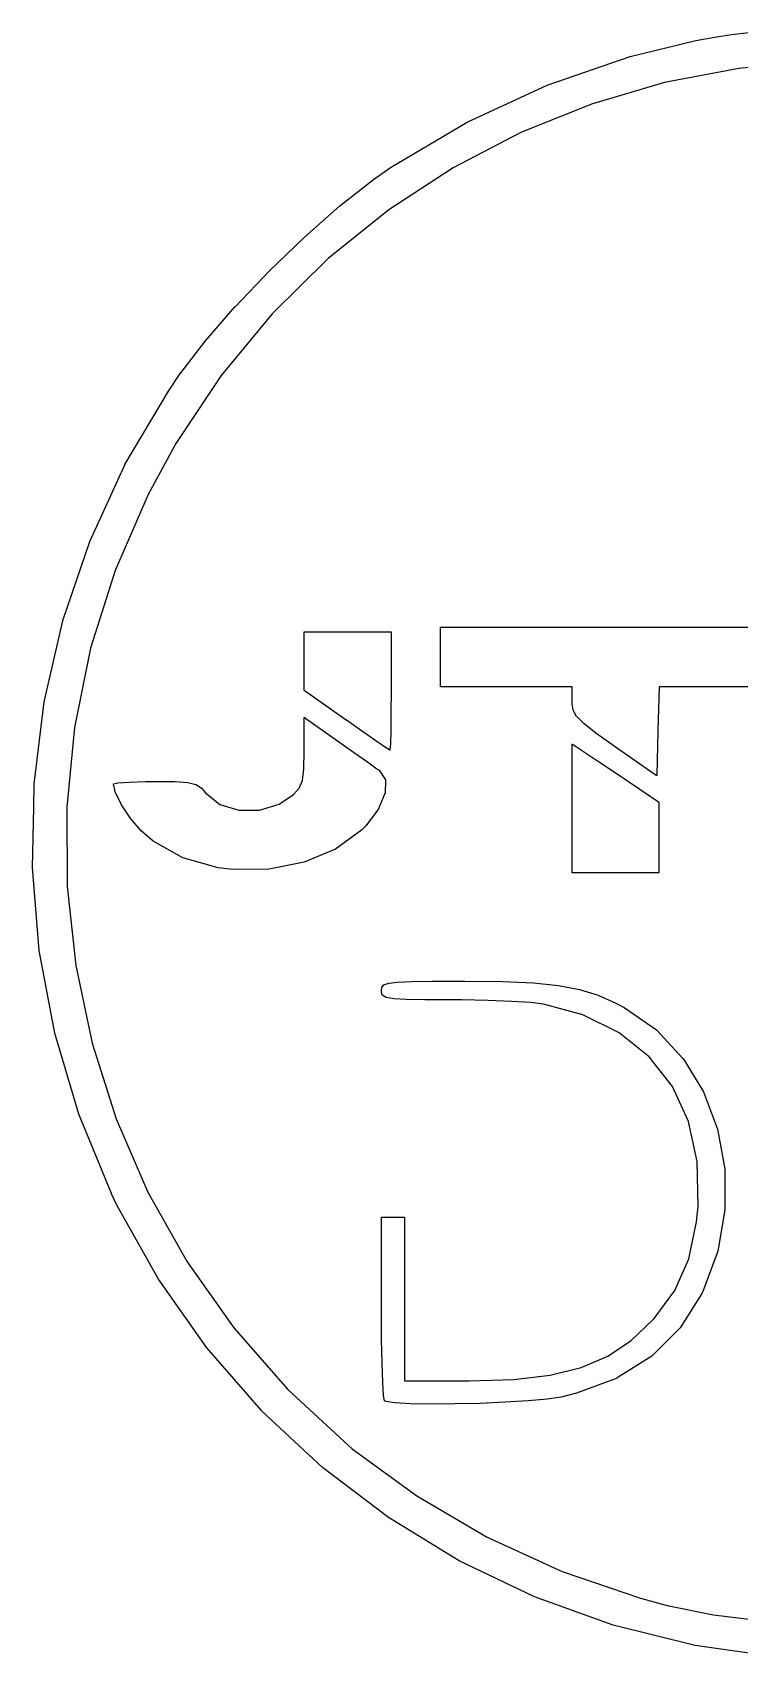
# Model space of a CAD drawing. Extents: x 311 to 341.5, y -53.4 to -23.
# Drawn here: x 311 to 324.18, y -53.33 to -23.03 of the extents above; entities that cross this region are included whole.
import ezdxf

# ---------------------------------------------------------------- set-up
doc = ezdxf.new("R2010")
doc.units = 0
doc.layers.add('BLACK', color=7, linetype='CONTINUOUS')

msp = doc.modelspace()

# ---------------------------------------------------------------- linework, layer by layer
at = {"layer": 'BLACK', "linetype": 'CONTINUOUS'}
for p, q in [((324.035, -23.0607), (324.365, -23.0255)), ((322.144, -23.4746), (323.365, -23.1766)), ((323.365, -23.1766), (323.366, -23.1765)), ((323.366, -23.1765), (323.713, -23.1103)), ((323.366, -23.1765), (323.366, -23.1765)), ((323.366, -23.1765), (323.366, -23.1765)), ((323.713, -23.1102), (324.035, -23.0607)), ((323.713, -23.1103), (323.713, -23.1102)), ((323.713, -23.1103), (323.713, -23.1103)), ((323.713, -23.1103), (323.713, -23.1103)), ((324.035, -23.0607), (324.035, -23.0607)), ((324.035, -23.0607), (324.035, -23.0607)), ((324.035, -23.0607), (324.035, -23.0607)), ((320.597, -24.0052), (322.143, -23.4747)), ((322.143, -23.4747), (322.143, -23.4747)), ((322.143, -23.4747), (322.144, -23.4747)), ((322.144, -23.4747), (322.144, -23.4746)), ((325.578, -23.5613), (324.17, -23.6942)), ((324.17, -23.6942), (322.782, -23.9611)), ((319.107, -24.6948), (320.597, -24.0054)), ((320.597, -24.0053), (320.597, -24.0052)), ((320.597, -24.0054), (320.597, -24.0053)), ((320.597, -24.0053), (320.597, -24.0053)), ((322.782, -23.9611), (321.424, -24.3601)), ((321.424, -24.3601), (320.108, -24.8894)), ((317.677, -25.5419), (319.107, -24.6951)), ((319.107, -24.695), (319.107, -24.6948)), ((319.107, -24.6951), (319.107, -24.695)), ((319.107, -24.695), (319.107, -24.695)), ((320.108, -24.8894), (318.843, -25.5469)), ((317.357, -25.7661), (317.677, -25.5421)), ((318.843, -25.5469), (317.641, -26.3308)), ((317.677, -25.542), (317.677, -25.5419)), ((317.677, -25.5421), (317.677, -25.542)), ((317.677, -25.5421), (317.677, -25.5421)), ((316.733, -26.2596), (317.357, -25.7662)), ((317.357, -25.7662), (317.357, -25.7661)), ((317.357, -25.7661), (317.357, -25.7661)), ((317.357, -25.7662), (317.357, -25.7662)), ((316.072, -26.8418), (316.733, -26.2597)), ((317.641, -26.3308), (316.513, -27.2393)), ((316.733, -26.2597), (316.733, -26.2596)), ((316.733, -26.2596), (316.733, -26.2596)), ((316.733, -26.2597), (316.733, -26.2597)), ((315.41, -27.4784), (316.072, -26.842)), ((316.072, -26.8419), (316.072, -26.8418)), ((316.072, -26.842), (316.072, -26.8419)), ((316.072, -26.8419), (316.072, -26.8419)), ((316.513, -27.2393), (315.468, -28.2704)), ((314.782, -28.1347), (315.41, -27.4785)), ((315.41, -27.4785), (315.41, -27.4784)), ((315.41, -27.4784), (315.41, -27.4784)), ((315.41, -27.4785), (315.41, -27.4785)), ((314.223, -28.7762), (314.781, -28.1348)), ((314.781, -28.1348), (314.782, -28.1347)), ((314.781, -28.1348), (314.781, -28.1348)), ((314.782, -28.1347), (314.782, -28.1347)), ((315.468, -28.2704), (314.518, -29.4222)), ((313.769, -29.3686), (314.223, -28.7765)), ((314.223, -28.7763), (314.223, -28.7762)), ((314.223, -28.7764), (314.223, -28.7763)), ((314.223, -28.7765), (314.223, -28.7764)), ((313.533, -29.7134), (313.768, -29.3688)), ((313.768, -29.3687), (313.769, -29.3686)), ((313.768, -29.3688), (313.768, -29.3687)), ((313.768, -29.3687), (313.768, -29.3687)), ((314.518, -29.4222), (313.674, -30.6929)), ((312.724, -31.0853), (313.533, -29.7137)), ((313.533, -29.7135), (313.533, -29.7134)), ((313.533, -29.7136), (313.533, -29.7135)), ((313.533, -29.7137), (313.533, -29.7136)), ((313.674, -30.6929), (313.157, -31.6414)), ((312.068, -32.5164), (312.724, -31.0857)), ((312.724, -31.0855), (312.724, -31.0853)), ((312.724, -31.0857), (312.724, -31.0855)), ((312.724, -31.0857), (312.724, -31.0857)), ((313.157, -31.6414), (312.54, -33.0583)), ((311.566, -33.9949), (312.067, -32.5169)), ((312.067, -32.5169), (312.068, -32.5168)), ((312.068, -32.5166), (312.068, -32.5164)), ((312.068, -32.5168), (312.068, -32.5166)), ((312.54, -33.0583), (312.083, -34.51)), ((311.22, -35.509), (311.566, -33.9954)), ((311.566, -33.9951), (311.566, -33.9949)), ((311.566, -33.9953), (311.566, -33.9951)), ((311.566, -33.9954), (311.566, -33.9953)), ((316.066, -34.2043), (316.067, -34.2038)), ((316.066, -34.2048), (316.066, -34.2043)), ((316.066, -34.2043), (316.066, -34.2043)), ((316.066, -34.2043), (316.066, -34.2043)), ((316.066, -34.2053), (316.066, -34.2048)), ((316.066, -35.2928), (316.066, -34.2053)), ((316.067, -34.2021), (316.068, -34.2018)), ((316.067, -34.2025), (316.067, -34.2021)), ((316.067, -34.2029), (316.067, -34.2025)), ((316.067, -34.2025), (316.067, -34.2025)), ((316.067, -34.2025), (316.067, -34.2025)), ((316.067, -34.2034), (316.067, -34.2029)), ((316.067, -34.2038), (316.067, -34.2034)), ((316.067, -34.2034), (316.067, -34.2034)), ((316.067, -34.2034), (316.067, -34.2034)), ((316.068, -34.2012), (316.069, -34.2011)), ((316.068, -34.2015), (316.068, -34.2012)), ((316.068, -34.2012), (316.068, -34.2012)), ((316.068, -34.2018), (316.068, -34.2015)), ((316.068, -34.2018), (316.068, -34.2018)), ((316.068, -34.2018), (316.068, -34.2018)), ((316.069, -34.2007), (316.07, -34.2006)), ((316.069, -34.2009), (316.069, -34.2007)), ((316.069, -34.2007), (316.069, -34.2007)), ((316.069, -34.2007), (316.069, -34.2007)), ((316.069, -34.2011), (316.069, -34.2009)), ((316.07, -34.2006), (316.07, -34.2004)), ((316.07, -34.2004), (316.07, -34.2004)), ((316.07, -34.2004), (316.07, -34.2004)), ((316.07, -34.2004), (316.071, -34.2004)), ((316.071, -34.2004), (316.071, -34.2003)), ((316.071, -34.2003), (317.68, -34.2003)), ((317.68, -34.2003), (317.68, -34.2004)), ((317.68, -34.2004), (317.681, -34.2004)), ((317.681, -34.2004), (317.681, -34.2004)), ((317.681, -34.2004), (317.681, -34.2004)), ((317.681, -34.2004), (317.681, -34.2006)), ((317.681, -34.2006), (317.682, -34.2007)), ((317.682, -34.2007), (317.682, -34.2007)), ((317.682, -34.2007), (317.682, -34.2007)), ((317.682, -34.2007), (317.682, -34.201)), ((317.682, -34.201), (317.683, -34.2012)), ((317.683, -34.2012), (317.683, -34.2012)), ((317.683, -34.2012), (317.683, -34.2012)), ((317.683, -34.2012), (317.683, -34.2015)), ((317.683, -34.2015), (317.683, -34.2018)), ((317.683, -34.2018), (317.683, -34.2018)), ((317.683, -34.2018), (317.683, -34.2018)), ((317.683, -34.2018), (317.684, -34.2022)), ((317.684, -34.2022), (317.684, -34.2026)), ((317.684, -34.2026), (317.684, -34.2026)), ((317.684, -34.2026), (317.684, -34.2026)), ((317.684, -34.2026), (317.684, -34.203)), ((317.684, -34.203), (317.685, -34.2034)), ((317.685, -34.2034), (317.685, -34.2034)), ((317.685, -34.2034), (317.685, -34.2035)), ((317.685, -34.2035), (317.685, -34.2039)), ((317.685, -34.2039), (317.685, -34.2044)), ((317.685, -34.2044), (317.685, -34.2044)), ((317.685, -34.2044), (317.685, -34.2044)), ((317.685, -34.2044), (317.685, -34.2048)), ((317.685, -34.2048), (317.685, -34.2053)), ((317.685, -34.2053), (317.685, -35.306)), ((318.606, -34.1196), (318.607, -34.1191)), ((318.606, -34.1197), (318.606, -34.1196)), ((318.606, -34.1196), (318.606, -34.1196)), ((318.606, -34.1201), (318.606, -34.1197)), ((318.606, -34.1206), (318.606, -34.1201)), ((318.606, -35.2213), (318.606, -34.1206)), ((318.607, -34.1175), (318.608, -34.1171)), ((318.607, -34.1178), (318.607, -34.1175)), ((318.607, -34.1179), (318.607, -34.1178)), ((318.607, -34.1182), (318.607, -34.1179)), ((318.607, -34.1179), (318.607, -34.1179)), ((318.607, -34.1187), (318.607, -34.1182)), ((318.607, -34.1191), (318.607, -34.1187)), ((318.607, -34.1187), (318.607, -34.1187)), ((318.607, -34.1187), (318.607, -34.1187)), ((318.608, -34.1168), (318.608, -34.1165)), ((318.608, -34.1165), (318.608, -34.1165)), ((318.608, -34.1165), (318.609, -34.1165)), ((318.608, -34.1171), (318.608, -34.1168)), ((318.608, -34.1171), (318.608, -34.1171)), ((318.608, -34.1171), (318.608, -34.1171)), ((318.609, -34.116), (318.61, -34.1159)), ((318.609, -34.1163), (318.609, -34.116)), ((318.609, -34.116), (318.609, -34.116)), ((318.609, -34.116), (318.609, -34.116)), ((318.609, -34.1165), (318.609, -34.1163)), ((318.61, -34.1158), (318.611, -34.1157)), ((318.61, -34.1159), (318.61, -34.1158)), ((318.61, -34.1158), (318.61, -34.1158)), ((318.61, -34.1158), (318.61, -34.1158)), ((318.611, -34.1157), (318.611, -34.1157)), ((318.611, -34.1157), (325.131, -34.1157)), ((312.083, -34.51), (311.783, -35.9849)), ((316.066, -35.2933), (316.066, -35.2928)), ((316.066, -35.2936), (316.066, -35.2933)), ((316.066, -35.2937), (316.066, -35.2936)), ((316.066, -35.2938), (316.066, -35.2937)), ((316.066, -35.2942), (316.066, -35.2938)), ((316.067, -35.2946), (316.066, -35.2942)), ((316.067, -35.2947), (316.067, -35.2946)), ((316.067, -35.2951), (316.067, -35.2947)), ((316.067, -35.2947), (316.067, -35.2947)), ((316.067, -35.2955), (316.067, -35.2951)), ((316.067, -35.2956), (316.067, -35.2955)), ((316.067, -35.2955), (316.067, -35.2955)), ((316.067, -35.2959), (316.067, -35.2956)), ((316.068, -35.2962), (316.067, -35.2959)), ((316.068, -35.2963), (316.068, -35.2962)), ((316.068, -35.2964), (316.068, -35.2963)), ((316.068, -35.2966), (316.068, -35.2964)), ((316.068, -35.2969), (316.068, -35.2966)), ((316.851, -35.8497), (316.068, -35.2969)), ((316.068, -35.2969), (316.068, -35.2969)), ((317.685, -35.306), (317.683, -35.715)), ((318.606, -35.2218), (318.606, -35.2213)), ((318.606, -35.2223), (318.606, -35.2218)), ((318.606, -35.2228), (318.606, -35.2223)), ((318.606, -35.2223), (318.606, -35.2223)), ((318.606, -35.2223), (318.606, -35.2223)), ((318.607, -35.2232), (318.606, -35.2228)), ((318.607, -35.2237), (318.607, -35.2232)), ((318.607, -35.2232), (318.607, -35.2232)), ((318.607, -35.2232), (318.607, -35.2232)), ((318.607, -35.2241), (318.607, -35.2237)), ((318.607, -35.2245), (318.607, -35.2241)), ((318.607, -35.2241), (318.607, -35.2241)), ((318.607, -35.2241), (318.607, -35.2241)), ((318.608, -35.2248), (318.607, -35.2245)), ((318.608, -35.2249), (318.608, -35.2248)), ((318.608, -35.2248), (318.608, -35.2248)), ((318.608, -35.2251), (318.608, -35.2249)), ((318.608, -35.2255), (318.608, -35.2251)), ((318.609, -35.2257), (318.608, -35.2255)), ((318.608, -35.2255), (318.608, -35.2255)), ((318.608, -35.2255), (318.608, -35.2255)), ((318.609, -35.2259), (318.609, -35.2257)), ((318.61, -35.2261), (318.609, -35.2259)), ((318.609, -35.2259), (318.609, -35.2259)), ((318.609, -35.2259), (318.609, -35.2259)), ((318.61, -35.2262), (318.61, -35.2261)), ((318.611, -35.2263), (318.61, -35.2262)), ((318.61, -35.2262), (318.61, -35.2262)), ((318.61, -35.2262), (318.61, -35.2262)), ((321.062, -35.2263), (318.611, -35.2263)), ((318.611, -35.2263), (318.611, -35.2263)), ((321.062, -35.5013), (321.062, -35.2263)), ((322.686, -35.2263), (322.662, -36.0501)), ((325.131, -35.2263), (322.686, -35.2263)), ((311.031, -37.0468), (311.22, -35.5095)), ((311.22, -35.5092), (311.22, -35.509)), ((311.22, -35.5094), (311.22, -35.5092)), ((311.22, -35.5095), (311.22, -35.5094)), ((317.683, -35.7151), (317.679, -36.0546)), ((317.683, -35.715), (317.683, -35.7151)), ((321.062, -35.5014), (321.062, -35.5013)), ((321.062, -35.5409), (321.062, -35.5014)), ((321.062, -35.5412), (321.062, -35.5409)), ((321.062, -35.5416), (321.062, -35.5412)), ((321.081, -35.6647), (321.062, -35.5416)), ((321.062, -35.5416), (321.062, -35.5416)), ((321.081, -35.665), (321.081, -35.6647)), ((321.082, -35.6654), (321.081, -35.665)), ((321.082, -35.6655), (321.082, -35.6654)), ((321.082, -35.6656), (321.082, -35.6655)), ((321.082, -35.6659), (321.082, -35.6656)), ((321.082, -35.6663), (321.082, -35.6659)), ((321.146, -35.7813), (321.082, -35.6663)), ((321.082, -35.6663), (321.082, -35.6663)), ((311.783, -35.9849), (311.639, -37.4709)), ((316.066, -35.8013), (316.067, -35.8009)), ((316.066, -35.8014), (316.066, -35.8013)), ((316.066, -35.8018), (316.066, -35.8014)), ((316.066, -35.8014), (316.066, -35.8014)), ((316.066, -35.8023), (316.066, -35.8018)), ((316.066, -35.8024), (316.066, -35.8023)), ((316.066, -35.8023), (316.066, -35.8023)), ((316.066, -36.4284), (316.066, -35.8024)), ((316.067, -35.7992), (316.068, -35.7989)), ((316.067, -35.7995), (316.067, -35.7992)), ((316.067, -35.7996), (316.067, -35.7995)), ((316.067, -35.8), (316.067, -35.7996)), ((316.067, -35.7996), (316.067, -35.7996)), ((316.067, -35.8004), (316.067, -35.8)), ((316.067, -35.8005), (316.067, -35.8004)), ((316.067, -35.8004), (316.067, -35.8004)), ((316.067, -35.8009), (316.067, -35.8005)), ((316.068, -35.7985), (316.069, -35.7983)), ((316.068, -35.7988), (316.068, -35.7985)), ((316.068, -35.7989), (316.068, -35.7988)), ((316.068, -35.7989), (316.068, -35.7989)), ((316.069, -35.7978), (316.07, -35.7977)), ((316.069, -35.798), (316.069, -35.7978)), ((316.069, -35.7978), (316.069, -35.7978)), ((316.069, -35.7978), (316.069, -35.7978)), ((316.069, -35.7982), (316.069, -35.798)), ((316.069, -35.7983), (316.069, -35.7982)), ((316.069, -35.7982), (316.069, -35.7982)), ((316.07, -35.7977), (316.07, -35.7975)), ((316.07, -35.7975), (316.07, -35.7975)), ((316.07, -35.7975), (316.07, -35.7975)), ((316.07, -35.7975), (316.071, -35.7975)), ((316.071, -35.7975), (316.071, -35.7975)), ((316.071, -35.7975), (316.071, -35.7975)), ((316.071, -35.7975), (316.071, -35.7975)), ((316.071, -35.7975), (316.072, -35.7975)), ((316.072, -35.7975), (316.072, -35.7976)), ((316.072, -35.7976), (316.072, -35.7976)), ((316.072, -35.7976), (316.072, -35.7976)), ((316.072, -35.7976), (316.073, -35.7977)), ((316.073, -35.7977), (316.073, -35.7978)), ((316.073, -35.7978), (316.073, -35.7979)), ((316.073, -35.7979), (316.073, -35.7979)), ((316.073, -35.7979), (316.074, -35.7981)), ((316.074, -35.7981), (316.074, -35.7983)), ((316.074, -35.7983), (316.074, -35.7984)), ((316.074, -35.7984), (316.074, -35.7984)), ((316.074, -35.7984), (316.688, -36.2342)), ((316.852, -35.8498), (316.851, -35.8497)), ((317.135, -36.0495), (316.852, -35.8498)), ((317.4, -36.2336), (317.135, -36.0495)), ((317.135, -36.0495), (317.135, -36.0495)), ((317.135, -36.0495), (317.135, -36.0495)), ((317.679, -36.0546), (317.673, -36.2934)), ((317.679, -36.0546), (317.679, -36.0546)), ((317.679, -36.0546), (317.679, -36.0546)), ((321.146, -35.7814), (321.146, -35.7813)), ((321.146, -35.7816), (321.146, -35.7814)), ((321.146, -35.7818), (321.146, -35.7816)), ((321.146, -35.7821), (321.146, -35.7818)), ((321.146, -35.7822), (321.146, -35.7821)), ((321.146, -35.7823), (321.146, -35.7822)), ((321.147, -35.7824), (321.146, -35.7823)), ((321.279, -35.9147), (321.147, -35.7824)), ((321.279, -35.9149), (321.279, -35.9147)), ((321.279, -35.9151), (321.279, -35.9149)), ((321.505, -36.0903), (321.279, -35.9151)), ((321.279, -35.9151), (321.279, -35.9151)), ((322.662, -36.0501), (322.638, -36.8788)), ((316.688, -36.2342), (316.688, -36.2342)), ((316.688, -36.2342), (316.985, -36.445)), ((317.4, -36.2337), (317.4, -36.2336)), ((317.4, -36.2336), (317.4, -36.2336)), ((317.583, -36.3593), (317.4, -36.2337)), ((317.583, -36.3594), (317.583, -36.3593)), ((317.583, -36.3593), (317.583, -36.3593)), ((317.656, -36.4068), (317.583, -36.3594)), ((317.583, -36.3594), (317.583, -36.3594)), ((317.673, -36.2936), (317.665, -36.4002)), ((317.673, -36.2934), (317.673, -36.2934)), ((317.673, -36.2934), (317.673, -36.2935)), ((317.673, -36.2935), (317.673, -36.2936)), ((321.062, -36.3025), (321.063, -36.3022)), ((321.062, -36.3026), (321.062, -36.3025)), ((321.062, -36.303), (321.062, -36.3026)), ((321.062, -36.3026), (321.062, -36.3026)), ((321.062, -36.3034), (321.062, -36.303)), ((321.062, -36.3035), (321.062, -36.3034)), ((321.062, -36.3039), (321.062, -36.3035)), ((321.062, -36.3035), (321.062, -36.3035)), ((321.062, -36.3043), (321.062, -36.3039)), ((321.062, -36.3044), (321.062, -36.3043)), ((321.062, -36.3048), (321.062, -36.3044)), ((321.062, -36.3044), (321.062, -36.3044)), ((321.062, -36.3053), (321.062, -36.3048)), ((321.062, -38.6927), (321.062, -36.3053)), ((321.063, -36.3015), (321.064, -36.3012)), ((321.063, -36.3018), (321.063, -36.3015)), ((321.063, -36.3019), (321.063, -36.3018)), ((321.063, -36.3018), (321.063, -36.3018)), ((321.063, -36.3022), (321.063, -36.3019)), ((321.064, -36.301), (321.065, -36.3008)), ((321.064, -36.3012), (321.064, -36.301)), ((321.064, -36.3012), (321.064, -36.3012)), ((321.064, -36.3012), (321.064, -36.3012)), ((321.065, -36.3006), (321.066, -36.3005)), ((321.065, -36.3007), (321.065, -36.3006)), ((321.065, -36.3008), (321.065, -36.3007)), ((321.065, -36.3008), (321.065, -36.3008)), ((321.066, -36.3005), (321.066, -36.3004)), ((321.066, -36.3004), (321.067, -36.3004)), ((321.066, -36.3005), (321.066, -36.3005)), ((321.066, -36.3005), (321.066, -36.3005)), ((321.067, -36.3004), (321.067, -36.3004)), ((321.067, -36.3004), (321.067, -36.3004)), ((321.067, -36.3004), (321.067, -36.3004)), ((321.067, -36.3004), (321.067, -36.3005)), ((321.067, -36.3005), (321.068, -36.3005)), ((321.068, -36.3005), (321.068, -36.3005)), ((321.068, -36.3005), (321.068, -36.3006)), ((321.068, -36.3006), (321.068, -36.3007)), ((321.068, -36.3007), (321.068, -36.3007)), ((321.068, -36.3007), (321.069, -36.3008)), ((321.069, -36.3008), (321.069, -36.301)), ((321.069, -36.301), (321.069, -36.3012)), ((321.069, -36.3012), (321.311, -36.4577)), ((321.505, -36.0904), (321.505, -36.0903)), ((321.505, -36.0903), (321.505, -36.0903)), ((321.847, -36.334), (321.505, -36.0904)), ((321.505, -36.0904), (321.505, -36.0904)), ((322.63, -36.8827), (321.847, -36.334)), ((321.847, -36.334), (321.847, -36.334)), ((321.847, -36.334), (321.847, -36.334)), ((316.06, -36.7602), (316.066, -36.4284)), ((316.985, -36.445), (316.985, -36.4451)), ((316.985, -36.4451), (316.985, -36.4451)), ((316.985, -36.4451), (317.244, -36.6297)), ((317.244, -36.6297), (317.244, -36.6297)), ((317.244, -36.6297), (317.244, -36.6297)), ((317.244, -36.6297), (317.423, -36.7579)), ((317.656, -36.4069), (317.656, -36.4068)), ((317.657, -36.4071), (317.656, -36.4069)), ((317.656, -36.4069), (317.656, -36.4069)), ((317.657, -36.4073), (317.657, -36.4071)), ((317.657, -36.4074), (317.657, -36.4073)), ((317.657, -36.4073), (317.657, -36.4073)), ((317.657, -36.4073), (317.657, -36.4073)), ((317.658, -36.4075), (317.657, -36.4074)), ((317.658, -36.4076), (317.658, -36.4075)), ((317.658, -36.4075), (317.658, -36.4075)), ((317.659, -36.4076), (317.658, -36.4076)), ((317.658, -36.4076), (317.658, -36.4076)), ((317.66, -36.4075), (317.659, -36.4075)), ((317.659, -36.4075), (317.659, -36.4076)), ((317.659, -36.4076), (317.659, -36.4076)), ((317.659, -36.4076), (317.659, -36.4076)), ((317.661, -36.4072), (317.66, -36.4073)), ((317.66, -36.4073), (317.66, -36.4074)), ((317.66, -36.4074), (317.66, -36.4075)), ((317.66, -36.4075), (317.66, -36.4075)), ((317.662, -36.4067), (317.661, -36.4069)), ((317.661, -36.4069), (317.661, -36.4071)), ((317.661, -36.4071), (317.661, -36.4072)), ((317.661, -36.4072), (317.661, -36.4072)), ((317.663, -36.4056), (317.662, -36.4059)), ((317.662, -36.4059), (317.662, -36.406)), ((317.662, -36.406), (317.662, -36.4061)), ((317.662, -36.4061), (317.662, -36.4063)), ((317.662, -36.4063), (317.662, -36.4066)), ((317.662, -36.4066), (317.662, -36.4067)), ((317.662, -36.4067), (317.662, -36.4067)), ((317.665, -36.4023), (317.663, -36.4051)), ((317.663, -36.4051), (317.663, -36.4052)), ((317.663, -36.4052), (317.663, -36.4053)), ((317.663, -36.4053), (317.663, -36.4054)), ((317.663, -36.4054), (317.663, -36.4056)), ((317.665, -36.4002), (317.665, -36.4003)), ((317.665, -36.4003), (317.665, -36.4004)), ((317.665, -36.4004), (317.665, -36.4005)), ((317.665, -36.4005), (317.665, -36.4009)), ((317.665, -36.4009), (317.665, -36.4012)), ((317.665, -36.4012), (317.665, -36.4014)), ((317.665, -36.4014), (317.665, -36.4015)), ((317.665, -36.4015), (317.665, -36.4018)), ((317.665, -36.4018), (317.665, -36.4022)), ((317.665, -36.4022), (317.665, -36.4023)), ((317.665, -36.4023), (317.665, -36.4023)), ((321.311, -36.4577), (321.311, -36.4577)), ((321.311, -36.4577), (321.311, -36.4577)), ((321.311, -36.4577), (321.499, -36.5819)), ((321.499, -36.5819), (321.499, -36.5819)), ((321.499, -36.5819), (321.499, -36.5819)), ((321.499, -36.5819), (321.772, -36.7648)), ((316.032, -36.9766), (316.06, -36.7602)), ((317.423, -36.7579), (317.423, -36.7579)), ((317.423, -36.7579), (317.423, -36.7579)), ((317.423, -36.7579), (317.461, -36.7845)), ((317.461, -36.7845), (317.461, -36.7845)), ((317.461, -36.7845), (317.461, -36.7848)), ((317.461, -36.7848), (317.461, -36.785)), ((317.461, -36.785), (317.461, -36.7851)), ((317.461, -36.7851), (317.461, -36.7852)), ((317.461, -36.7852), (317.462, -36.7855)), ((317.462, -36.7855), (317.462, -36.7858)), ((317.462, -36.7858), (317.58, -36.9647)), ((317.581, -36.9677), (317.573, -37.2193)), ((317.58, -36.9647), (317.58, -36.9648)), ((317.58, -36.9648), (317.58, -36.9648)), ((317.58, -36.9648), (317.58, -36.9649)), ((317.58, -36.9649), (317.58, -36.9652)), ((317.58, -36.9652), (317.58, -36.9657)), ((317.58, -36.9657), (317.58, -36.9657)), ((317.58, -36.9657), (317.58, -36.9657)), ((317.58, -36.9657), (317.58, -36.9661)), ((317.58, -36.9661), (317.581, -36.9666)), ((317.581, -36.9666), (317.581, -36.9667)), ((317.581, -36.9667), (317.581, -36.9667)), ((317.581, -36.9667), (317.581, -36.9671)), ((317.581, -36.9671), (317.581, -36.9676)), ((317.581, -36.9676), (317.581, -36.9676)), ((317.581, -36.9676), (317.581, -36.9677)), ((321.772, -36.7648), (321.772, -36.7648)), ((321.772, -36.7648), (321.772, -36.7648)), ((321.772, -36.7648), (322.075, -36.9694)), ((322.075, -36.9694), (322.075, -36.9695)), ((322.075, -36.9695), (322.075, -36.9695)), ((322.075, -36.9695), (322.113, -36.9952)), ((322.63, -36.8829), (322.63, -36.8827)), ((322.631, -36.8832), (322.63, -36.8829)), ((322.631, -36.8833), (322.631, -36.8832)), ((322.631, -36.8832), (322.631, -36.8832)), ((322.631, -36.8832), (322.631, -36.8832)), ((322.632, -36.8835), (322.631, -36.8833)), ((322.632, -36.8836), (322.632, -36.8835)), ((322.632, -36.8835), (322.632, -36.8835)), ((322.632, -36.8835), (322.632, -36.8835)), ((322.633, -36.8836), (322.632, -36.8836)), ((322.634, -36.8836), (322.633, -36.8836)), ((322.633, -36.8836), (322.633, -36.8836)), ((322.633, -36.8836), (322.633, -36.8836)), ((322.633, -36.8836), (322.633, -36.8836)), ((322.635, -36.8833), (322.634, -36.8834)), ((322.634, -36.8834), (322.634, -36.8835)), ((322.634, -36.8835), (322.634, -36.8835)), ((322.634, -36.8835), (322.634, -36.8836)), ((322.636, -36.8829), (322.635, -36.8831)), ((322.635, -36.8831), (322.635, -36.8833)), ((322.635, -36.8833), (322.635, -36.8833)), ((322.635, -36.8833), (322.635, -36.8833)), ((322.637, -36.8819), (322.636, -36.8822)), ((322.636, -36.8822), (322.636, -36.8823)), ((322.636, -36.8823), (322.636, -36.8823)), ((322.636, -36.8823), (322.636, -36.8826)), ((322.636, -36.8826), (322.636, -36.8828)), ((322.636, -36.8828), (322.636, -36.8829)), ((322.636, -36.8829), (322.636, -36.8829)), ((322.638, -36.8804), (322.637, -36.8807)), ((322.637, -36.8807), (322.637, -36.8807)), ((322.637, -36.8807), (322.637, -36.8807)), ((322.637, -36.8807), (322.637, -36.8812)), ((322.637, -36.8812), (322.637, -36.8815)), ((322.637, -36.8815), (322.637, -36.8815)), ((322.637, -36.8815), (322.637, -36.8816)), ((322.637, -36.8816), (322.637, -36.8819)), ((322.638, -36.8788), (322.638, -36.8788)), ((322.638, -36.8788), (322.638, -36.8794)), ((322.638, -36.8794), (322.638, -36.8797)), ((322.638, -36.8797), (322.638, -36.8798)), ((322.638, -36.8798), (322.638, -36.8798)), ((322.638, -36.8798), (322.638, -36.8804)), ((311.023, -37.4705), (311.031, -37.0474)), ((311.031, -37.0471), (311.031, -37.0468)), ((311.031, -37.0473), (311.031, -37.0471)), ((311.031, -37.0474), (311.031, -37.0473)), ((312.51, -37.0431), (312.511, -37.0427)), ((312.51, -37.0435), (312.51, -37.0431)), ((312.51, -37.0436), (312.51, -37.0435)), ((312.51, -37.0441), (312.51, -37.0436)), ((312.51, -37.0436), (312.51, -37.0436)), ((312.51, -37.0445), (312.51, -37.0441)), ((312.51, -37.0446), (312.51, -37.0445)), ((312.51, -37.0445), (312.51, -37.0445)), ((312.51, -37.045), (312.51, -37.0446)), ((312.51, -37.0455), (312.51, -37.045)), ((312.543, -37.1835), (312.51, -37.0455)), ((312.51, -37.0455), (312.51, -37.0455)), ((312.511, -37.0414), (312.512, -37.041)), ((312.511, -37.0417), (312.511, -37.0414)), ((312.511, -37.0418), (312.511, -37.0417)), ((312.511, -37.0422), (312.511, -37.0418)), ((312.511, -37.0418), (312.511, -37.0418)), ((312.511, -37.0426), (312.511, -37.0422)), ((312.511, -37.0427), (312.511, -37.0426)), ((312.511, -37.0426), (312.511, -37.0426)), ((312.512, -37.0403), (312.513, -37.0401)), ((312.512, -37.0404), (312.512, -37.0403)), ((312.512, -37.0403), (312.512, -37.0403)), ((312.512, -37.0407), (312.512, -37.0404)), ((312.512, -37.0409), (312.512, -37.0407)), ((312.512, -37.041), (312.512, -37.0409)), ((312.512, -37.041), (312.512, -37.041)), ((312.513, -37.0398), (312.514, -37.0397)), ((312.513, -37.0399), (312.513, -37.0398)), ((312.513, -37.0398), (312.513, -37.0398)), ((312.513, -37.0401), (312.513, -37.0399)), ((312.514, -37.0395), (312.592, -37.0198)), ((312.514, -37.0397), (312.514, -37.0395)), ((312.543, -37.1836), (312.543, -37.1835)), ((312.543, -37.184), (312.543, -37.1836)), ((312.543, -37.1836), (312.543, -37.1836)), ((312.543, -37.1845), (312.543, -37.184)), ((312.543, -37.1846), (312.543, -37.1845)), ((312.543, -37.1845), (312.543, -37.1845)), ((312.543, -37.1845), (312.543, -37.1845)), ((312.661, -37.4274), (312.543, -37.1846)), ((312.592, -37.0198), (312.593, -37.0197)), ((312.592, -37.0198), (312.592, -37.0198)), ((312.593, -37.0197), (312.803, -37.0043)), ((312.593, -37.0197), (312.593, -37.0197)), ((312.803, -37.0043), (312.804, -37.0043)), ((312.804, -37.0043), (313.108, -36.9956)), ((312.804, -37.0043), (312.804, -37.0043)), ((312.804, -37.0043), (312.804, -37.0043)), ((313.108, -36.9956), (313.286, -36.9943)), ((313.108, -36.9956), (313.108, -36.9956)), ((313.108, -36.9956), (313.108, -36.9956)), ((313.108, -36.9956), (313.108, -36.9956)), ((313.286, -36.9943), (313.286, -36.9943)), ((313.286, -36.9943), (313.656, -36.9976)), ((313.656, -36.9976), (313.656, -36.9976)), ((313.656, -36.9976), (313.656, -36.9976)), ((313.656, -36.9976), (313.656, -36.9976)), ((313.656, -36.9976), (313.896, -37.0135)), ((313.896, -37.0135), (313.896, -37.0135)), ((313.896, -37.0135), (313.896, -37.0136)), ((313.896, -37.0136), (313.897, -37.0136)), ((313.897, -37.0136), (314.047, -37.051)), ((314.047, -37.051), (314.047, -37.051)), ((314.047, -37.051), (314.048, -37.0511)), ((314.048, -37.0511), (314.048, -37.0512)), ((314.048, -37.0512), (314.048, -37.0513)), ((314.048, -37.0513), (314.048, -37.0513)), ((314.048, -37.0513), (314.049, -37.0515)), ((314.049, -37.0515), (314.049, -37.0517)), ((314.049, -37.0517), (314.15, -37.1195)), ((314.15, -37.1195), (314.15, -37.1195)), ((314.15, -37.1195), (314.15, -37.1196)), ((314.15, -37.1196), (314.15, -37.1197)), ((314.15, -37.1197), (314.151, -37.1199)), ((314.151, -37.1199), (314.151, -37.1202)), ((314.151, -37.1202), (314.151, -37.1203)), ((314.151, -37.1203), (314.151, -37.1204)), ((314.151, -37.1204), (314.226, -37.2053)), ((314.226, -37.2053), (314.495, -37.421)), ((315.601, -37.4185), (315.868, -37.2383)), ((315.868, -37.2383), (315.973, -37.1196)), ((315.973, -37.1196), (316.032, -36.9766)), ((317.572, -37.2211), (317.447, -37.5155)), ((317.573, -37.2197), (317.572, -37.2201)), ((317.572, -37.2201), (317.572, -37.2202)), ((317.572, -37.2202), (317.572, -37.2203)), ((317.572, -37.2203), (317.572, -37.2207)), ((317.572, -37.2207), (317.572, -37.2211)), ((317.573, -37.2193), (317.573, -37.2193)), ((317.573, -37.2193), (317.573, -37.2197)), ((322.113, -36.9952), (322.113, -36.9952)), ((322.113, -36.9952), (322.113, -36.9952)), ((322.113, -36.9952), (322.673, -37.3762)), ((311, -38.5968), (311.023, -37.4705)), ((311.023, -37.4705), (311.023, -37.4705)), ((311.023, -37.4705), (311.023, -37.4705)), ((311.639, -37.4709), (311.647, -38.9561)), ((312.661, -37.4276), (312.661, -37.4274)), ((312.661, -37.4279), (312.661, -37.4276)), ((312.833, -37.69), (312.661, -37.4279)), ((312.661, -37.4279), (312.661, -37.4279)), ((314.495, -37.421), (314.846, -37.529)), ((314.846, -37.529), (315.231, -37.5285)), ((315.231, -37.5285), (315.601, -37.4185)), ((317.446, -37.5165), (317.213, -37.8239)), ((317.447, -37.516), (317.446, -37.5164)), ((317.446, -37.5164), (317.446, -37.5164)), ((317.446, -37.5164), (317.446, -37.5165)), ((317.447, -37.5155), (317.447, -37.5155)), ((317.447, -37.5155), (317.447, -37.5156)), ((317.447, -37.5156), (317.447, -37.5157)), ((317.447, -37.5157), (317.447, -37.516)), ((322.673, -37.3762), (322.673, -37.3762)), ((322.673, -37.3762), (322.673, -37.3765)), ((322.673, -37.3765), (322.673, -37.3768)), ((322.673, -37.3768), (322.673, -37.3768)), ((322.673, -37.3768), (322.673, -37.3769)), ((322.673, -37.3769), (322.674, -37.3772)), ((322.674, -37.3772), (322.674, -37.3775)), ((322.674, -37.3775), (322.674, -37.3776)), ((322.674, -37.3776), (322.674, -37.3776)), ((322.674, -37.3776), (322.674, -37.378)), ((322.674, -37.378), (322.675, -37.3784)), ((322.675, -37.3784), (322.675, -37.3785)), ((322.675, -37.3785), (322.675, -37.3785)), ((322.675, -37.3785), (322.675, -37.3789)), ((322.675, -37.3789), (322.675, -37.3793)), ((322.675, -37.3793), (322.675, -37.3794)), ((322.675, -37.3794), (322.675, -37.3794)), ((322.675, -37.3794), (322.675, -37.3799)), ((322.675, -37.3799), (322.675, -37.3803)), ((322.675, -37.3803), (322.68, -38.6926)), ((312.833, -37.6903), (312.833, -37.69)), ((312.833, -37.6905), (312.833, -37.6903)), ((312.833, -37.6906), (312.833, -37.6905)), ((313.023, -37.9132), (312.833, -37.6906)), ((317.212, -37.8244), (317.134, -37.9039)), ((317.213, -37.824), (317.212, -37.8242)), ((317.212, -37.8242), (317.212, -37.8244)), ((317.213, -37.8239), (317.213, -37.824)), ((313.024, -37.9134), (313.023, -37.9132)), ((313.024, -37.9137), (313.024, -37.9134)), ((313.024, -37.9138), (313.024, -37.9137)), ((313.249, -38.1057), (313.024, -37.9138)), ((313.249, -38.106), (313.249, -38.1057)), ((313.25, -38.1063), (313.249, -38.106)), ((313.803, -38.4174), (313.25, -38.1063)), ((313.25, -38.1063), (313.25, -38.1063)), ((313.25, -38.1063), (313.25, -38.1063)), ((313.25, -38.1063), (313.25, -38.1063)), ((317.133, -37.9045), (316.652, -38.2558)), ((317.134, -37.904), (317.133, -37.9042)), ((317.133, -37.9042), (317.133, -37.9045)), ((317.134, -37.9039), (317.134, -37.904)), ((313.804, -38.4174), (313.803, -38.4174)), ((313.803, -38.4174), (313.803, -38.4174)), ((313.804, -38.4176), (313.804, -38.4174)), ((313.804, -38.4178), (313.804, -38.4176)), ((313.805, -38.4178), (313.804, -38.4178)), ((313.804, -38.4178), (313.804, -38.4178)), ((313.804, -38.4178), (313.804, -38.4178)), ((314.462, -38.6024), (313.805, -38.4178)), ((316.651, -38.2563), (316.066, -38.5018)), ((316.652, -38.2558), (316.651, -38.2558)), ((316.651, -38.2558), (316.651, -38.2558)), ((316.651, -38.2558), (316.651, -38.2559)), ((316.651, -38.2559), (316.651, -38.2561)), ((316.651, -38.2561), (316.651, -38.2563)), ((316.651, -38.2563), (316.651, -38.2563)), ((316.651, -38.2563), (316.651, -38.2563)), ((311, -38.597), (311, -38.5968)), ((311, -38.5972), (311, -38.597)), ((311, -38.5973), (311, -38.5972)), ((311.127, -40.147), (311, -38.5973)), ((314.463, -38.6024), (314.462, -38.6024)), ((314.463, -38.6025), (314.463, -38.6024)), ((314.733, -38.6372), (314.463, -38.6025)), ((314.463, -38.6025), (314.463, -38.6025)), ((314.734, -38.6372), (314.733, -38.6372)), ((314.733, -38.6372), (314.733, -38.6372)), ((315.414, -38.6322), (314.734, -38.6372)), ((314.734, -38.6372), (314.734, -38.6372)), ((315.415, -38.6321), (315.414, -38.6321)), ((315.414, -38.6321), (315.414, -38.6322)), ((316.065, -38.502), (315.415, -38.6321)), ((315.415, -38.6321), (315.415, -38.6321)), ((315.415, -38.6321), (315.415, -38.6321)), ((315.415, -38.6321), (315.415, -38.6321)), ((315.415, -38.6321), (315.415, -38.6321)), ((316.066, -38.5019), (316.065, -38.502)), ((316.066, -38.5018), (316.066, -38.5019)), ((316.066, -38.5018), (316.066, -38.5018)), ((316.066, -38.5018), (316.066, -38.5018)), ((316.066, -38.5018), (316.066, -38.5018)), ((321.062, -38.6932), (321.062, -38.6927)), ((321.062, -38.6936), (321.062, -38.6932)), ((321.062, -38.6941), (321.062, -38.6936)), ((321.062, -38.6936), (321.062, -38.6936)), ((321.062, -38.6936), (321.062, -38.6936)), ((321.062, -38.6945), (321.062, -38.6941)), ((321.062, -38.6946), (321.062, -38.6945)), ((321.062, -38.695), (321.062, -38.6946)), ((321.062, -38.6946), (321.062, -38.6946)), ((321.062, -38.6954), (321.062, -38.695)), ((321.063, -38.6958), (321.062, -38.6954)), ((321.062, -38.6954), (321.062, -38.6954)), ((321.062, -38.6954), (321.062, -38.6954)), ((321.063, -38.6962), (321.063, -38.6958)), ((321.063, -38.6965), (321.063, -38.6962)), ((321.063, -38.6962), (321.063, -38.6962)), ((321.063, -38.6962), (321.063, -38.6962)), ((321.064, -38.6968), (321.063, -38.6965)), ((321.064, -38.697), (321.064, -38.6968)), ((321.064, -38.6968), (321.064, -38.6968)), ((321.064, -38.6968), (321.064, -38.6968)), ((321.065, -38.6973), (321.064, -38.697)), ((321.065, -38.6974), (321.065, -38.6973)), ((321.065, -38.6973), (321.065, -38.6973)), ((321.065, -38.6973), (321.065, -38.6973)), ((321.066, -38.6976), (321.065, -38.6974)), ((321.066, -38.6976), (321.066, -38.6976)), ((321.066, -38.6976), (321.066, -38.6976)), ((321.066, -38.6976), (321.066, -38.6976)), ((321.067, -38.6977), (321.066, -38.6976)), ((322.675, -38.6977), (321.067, -38.6977)), ((322.676, -38.6976), (322.675, -38.6977)), ((322.677, -38.6974), (322.676, -38.6976)), ((322.676, -38.6976), (322.676, -38.6976)), ((322.676, -38.6976), (322.676, -38.6976)), ((322.676, -38.6976), (322.676, -38.6976)), ((322.678, -38.697), (322.677, -38.6973)), ((322.677, -38.6973), (322.677, -38.6973)), ((322.677, -38.6973), (322.677, -38.6973)), ((322.677, -38.6973), (322.677, -38.6974)), ((322.679, -38.6962), (322.678, -38.6965)), ((322.678, -38.6965), (322.678, -38.6968)), ((322.678, -38.6968), (322.678, -38.6968)), ((322.678, -38.6968), (322.678, -38.6968)), ((322.678, -38.6968), (322.678, -38.697)), ((322.68, -38.6946), (322.679, -38.6953)), ((322.679, -38.6953), (322.679, -38.6954)), ((322.679, -38.6954), (322.679, -38.6955)), ((322.679, -38.6955), (322.679, -38.6959)), ((322.679, -38.6959), (322.679, -38.6962)), ((322.679, -38.6962), (322.679, -38.6962)), ((322.679, -38.6962), (322.679, -38.6962)), ((322.68, -38.6926), (322.68, -38.6927)), ((322.68, -38.6927), (322.68, -38.6932)), ((322.68, -38.6932), (322.68, -38.6937)), ((322.68, -38.6937), (322.68, -38.6937)), ((322.68, -38.6937), (322.68, -38.6937)), ((322.68, -38.6937), (322.68, -38.6943)), ((322.68, -38.6943), (322.68, -38.6946)), ((322.68, -38.6946), (322.68, -38.6946)), ((322.68, -38.6946), (322.68, -38.6946)), ((311.647, -38.9561), (311.805, -40.4287)), ((311.127, -40.1472), (311.127, -40.147)), ((311.127, -40.1474), (311.127, -40.1472)), ((311.127, -40.1475), (311.127, -40.1474)), ((311.414, -41.6857), (311.127, -40.1475)), ((311.805, -40.4287), (312.111, -41.8768)), ((317.506, -40.8934), (317.513, -40.8336)), ((317.506, -40.8938), (317.506, -40.8934)), ((317.506, -40.8941), (317.506, -40.8938)), ((317.506, -40.8942), (317.506, -40.8941)), ((317.507, -40.9282), (317.506, -40.8942)), ((317.513, -40.8317), (317.514, -40.8314)), ((317.513, -40.8318), (317.513, -40.8317)), ((317.513, -40.8322), (317.513, -40.8318)), ((317.513, -40.8318), (317.513, -40.8318)), ((317.513, -40.8326), (317.513, -40.8322)), ((317.513, -40.8327), (317.513, -40.8326)), ((317.513, -40.8331), (317.513, -40.8327)), ((317.513, -40.8327), (317.513, -40.8327)), ((317.513, -40.8336), (317.513, -40.8331)), ((317.513, -40.8336), (317.513, -40.8336)), ((317.514, -40.831), (317.55, -40.7872)), ((317.514, -40.8314), (317.514, -40.831)), ((317.55, -40.7872), (317.551, -40.7872)), ((317.551, -40.7865), (317.552, -40.7863)), ((317.551, -40.7866), (317.551, -40.7865)), ((317.551, -40.7867), (317.551, -40.7866)), ((317.551, -40.7869), (317.551, -40.7867)), ((317.551, -40.7872), (317.551, -40.7869)), ((317.552, -40.7859), (317.553, -40.7857)), ((317.552, -40.786), (317.552, -40.7859)), ((317.552, -40.7861), (317.552, -40.786)), ((317.552, -40.7863), (317.552, -40.7861)), ((317.552, -40.7861), (317.552, -40.7861)), ((317.553, -40.7857), (317.642, -40.7555)), ((317.642, -40.7553), (317.643, -40.7552)), ((317.642, -40.7555), (317.642, -40.7553)), ((317.642, -40.7555), (317.642, -40.7555)), ((317.642, -40.7555), (317.642, -40.7555)), ((317.642, -40.7555), (317.642, -40.7555)), ((317.643, -40.7552), (317.807, -40.736)), ((317.643, -40.7552), (317.643, -40.7552)), ((317.643, -40.7552), (317.643, -40.7552)), ((317.807, -40.736), (318.069, -40.7254)), ((317.807, -40.736), (317.807, -40.736)), ((317.807, -40.736), (317.807, -40.736)), ((317.807, -40.736), (317.807, -40.736)), ((318.069, -40.7254), (318.451, -40.7207)), ((318.069, -40.7254), (318.069, -40.7254)), ((318.069, -40.7254), (318.069, -40.7254)), ((318.069, -40.7254), (318.069, -40.7254)), ((318.451, -40.7207), (318.978, -40.7197)), ((318.451, -40.7207), (318.451, -40.7207)), ((318.978, -40.7197), (318.978, -40.7197)), ((318.978, -40.7197), (319.059, -40.7197)), ((319.059, -40.7197), (319.059, -40.7197)), ((319.059, -40.7197), (319.77, -40.7268)), ((319.77, -40.7268), (319.77, -40.7268)), ((319.77, -40.7268), (319.77, -40.7268)), ((319.77, -40.7268), (319.77, -40.7268)), ((319.77, -40.7268), (320.342, -40.7514)), ((320.342, -40.7514), (320.342, -40.7514)), ((320.342, -40.7514), (320.343, -40.7515)), ((320.343, -40.7515), (320.343, -40.7515)), ((320.343, -40.7515), (320.808, -40.7989)), ((320.808, -40.7989), (320.808, -40.7989)), ((320.808, -40.7989), (320.809, -40.7989)), ((320.809, -40.7989), (320.809, -40.7989)), ((320.809, -40.7989), (321.199, -40.8741)), ((321.199, -40.8741), (321.199, -40.8741)), ((321.199, -40.8741), (321.199, -40.8742)), ((321.199, -40.8742), (321.199, -40.8743)), ((321.199, -40.8743), (321.544, -40.9824)), ((317.507, -40.9285), (317.507, -40.9282)), ((317.507, -40.9288), (317.507, -40.9285)), ((317.507, -40.929), (317.507, -40.9288)), ((317.507, -40.9292), (317.507, -40.929)), ((317.507, -40.9294), (317.507, -40.9292)), ((317.507, -40.9297), (317.507, -40.9294)), ((317.507, -40.9298), (317.507, -40.9297)), ((317.528, -40.9846), (317.507, -40.9298)), ((317.529, -40.9848), (317.528, -40.9846)), ((317.529, -40.985), (317.529, -40.9848)), ((317.529, -40.9852), (317.529, -40.985)), ((317.529, -40.9855), (317.529, -40.9852)), ((317.529, -40.9857), (317.529, -40.9855)), ((317.529, -40.9858), (317.529, -40.9857)), ((317.529, -40.986), (317.529, -40.9858)), ((317.53, -40.9863), (317.529, -40.986)), ((317.53, -40.9864), (317.53, -40.9863)), ((317.53, -40.9866), (317.53, -40.9864)), ((317.53, -40.9867), (317.53, -40.9866)), ((317.53, -40.9869), (317.53, -40.9867)), ((317.53, -40.987), (317.53, -40.9869)), ((317.531, -40.9871), (317.53, -40.987)), ((317.531, -40.9872), (317.531, -40.9871)), ((317.597, -41.0248), (317.531, -40.9872)), ((317.597, -41.0249), (317.597, -41.0248)), ((317.597, -41.0251), (317.597, -41.0249)), ((317.598, -41.0251), (317.597, -41.0251)), ((317.598, -41.0252), (317.598, -41.0251)), ((317.598, -41.0253), (317.598, -41.0252)), ((317.598, -41.0254), (317.598, -41.0253)), ((317.598, -41.0253), (317.598, -41.0253)), ((317.734, -41.049), (317.598, -41.0254)), ((317.735, -41.049), (317.734, -41.049)), ((317.966, -41.0619), (317.735, -41.049)), ((317.735, -41.049), (317.735, -41.049)), ((317.735, -41.049), (317.735, -41.049)), ((318.316, -41.0673), (317.966, -41.0619)), ((317.966, -41.0619), (317.966, -41.0619)), ((317.966, -41.0619), (317.966, -41.0619)), ((317.966, -41.0619), (317.966, -41.0619)), ((318.811, -41.0683), (318.316, -41.0673)), ((318.316, -41.0673), (318.316, -41.0673)), ((318.316, -41.0673), (318.316, -41.0673)), ((319.003, -41.0692), (318.811, -41.0683)), ((318.811, -41.0683), (318.811, -41.0683)), ((319.489, -41.0781), (319.003, -41.0692)), ((319.933, -41.0955), (319.489, -41.0781)), ((320.294, -41.1192), (319.933, -41.0955)), ((320.528, -41.1473), (320.294, -41.1192)), ((321.259, -41.3484), (320.528, -41.1473)), ((321.544, -40.9824), (321.544, -40.9824)), ((321.544, -40.9824), (321.544, -40.9825)), ((321.544, -40.9825), (321.545, -40.9826)), ((321.545, -40.9826), (321.876, -41.1287)), ((321.876, -41.1287), (321.876, -41.1288)), ((321.876, -41.1288), (321.876, -41.1288)), ((321.876, -41.1288), (321.876, -41.1289)), ((321.876, -41.1289), (322.031, -41.2099)), ((322.031, -41.2099), (322.031, -41.2099)), ((322.031, -41.2099), (322.032, -41.21)), ((322.032, -41.21), (322.032, -41.2102)), ((322.032, -41.2102), (322.633, -41.6281)), ((321.94, -41.6825), (321.259, -41.3484)), ((311.414, -41.6859), (311.414, -41.6857)), ((311.414, -41.6861), (311.414, -41.6859)), ((311.414, -41.6862), (311.414, -41.6861)), ((311.861, -43.2012), (311.414, -41.6862)), ((322.5, -42.1302), (321.94, -41.6825)), ((322.633, -41.6281), (322.633, -41.6281)), ((322.633, -41.6281), (322.633, -41.6281)), ((322.633, -41.6281), (322.633, -41.6281)), ((322.633, -41.6281), (322.634, -41.6284)), ((322.634, -41.6284), (322.634, -41.6288)), ((322.634, -41.6288), (322.634, -41.6288)), ((322.634, -41.6288), (322.634, -41.6288)), ((322.634, -41.6288), (323.128, -42.1602)), ((312.111, -41.8768), (312.561, -43.2884)), ((322.932, -42.6841), (322.5, -42.1302)), ((323.128, -42.1602), (323.128, -42.1602)), ((323.128, -42.1602), (323.128, -42.1602)), ((323.128, -42.1602), (323.128, -42.1603)), ((323.128, -42.1603), (323.128, -42.1603)), ((323.128, -42.1603), (323.128, -42.1607)), ((323.128, -42.1607), (323.129, -42.161)), ((323.129, -42.161), (323.129, -42.1611)), ((323.129, -42.1611), (323.129, -42.1611)), ((323.129, -42.1611), (323.129, -42.1611)), ((323.129, -42.1611), (323.509, -42.784)), ((323.231, -43.3372), (322.932, -42.6841)), ((323.509, -42.784), (323.509, -42.784)), ((323.509, -42.784), (323.509, -42.7844)), ((323.509, -42.7844), (323.51, -42.7848)), ((323.51, -42.7848), (323.771, -43.4772)), ((311.861, -43.2014), (311.861, -43.2012)), ((311.861, -43.2016), (311.861, -43.2014)), ((311.861, -43.2017), (311.861, -43.2016)), ((312.47, -44.6816), (311.861, -43.2017)), ((312.561, -43.2884), (313.153, -44.6517)), ((323.392, -44.0822), (323.231, -43.3372)), ((323.771, -43.4772), (323.771, -43.4772)), ((323.771, -43.4772), (323.771, -43.4776)), ((323.771, -43.4776), (323.771, -43.478)), ((323.771, -43.478), (323.906, -44.2178)), ((323.41, -44.9121), (323.392, -44.0822)), ((323.906, -44.2178), (323.906, -44.2179)), ((323.906, -44.2179), (323.906, -44.2183)), ((323.906, -44.2183), (323.907, -44.2187)), ((323.907, -44.2187), (323.911, -44.9839)), ((312.47, -44.6817), (312.47, -44.6816)), ((312.47, -44.6818), (312.47, -44.6817)), ((312.47, -44.6819), (312.47, -44.6818)), ((312.575, -44.8991), (312.47, -44.6819)), ((313.153, -44.6517), (313.886, -45.9546)), ((312.575, -44.8992), (312.575, -44.8991)), ((312.575, -44.8993), (312.575, -44.8992)), ((312.575, -44.8994), (312.575, -44.8993)), ((313.347, -46.2779), (312.575, -44.8994)), ((317.506, -45.1245), (317.507, -45.1241)), ((317.506, -45.1249), (317.506, -45.1245)), ((317.506, -45.1245), (317.506, -45.1245)), ((317.506, -45.1245), (317.506, -45.1245)), ((317.506, -45.1254), (317.506, -45.1249)), ((317.506, -45.1258), (317.506, -45.1254)), ((317.506, -45.1254), (317.506, -45.1254)), ((317.506, -45.1254), (317.506, -45.1254)), ((317.506, -45.1263), (317.506, -45.1258)), ((317.506, -45.1267), (317.506, -45.1263)), ((317.506, -45.1263), (317.506, -45.1263)), ((317.506, -45.1263), (317.506, -45.1263)), ((317.506, -45.1273), (317.506, -45.1267)), ((317.506, -46.8066), (317.506, -45.1273)), ((317.507, -45.1235), (317.508, -45.1232)), ((317.507, -45.1238), (317.507, -45.1235)), ((317.507, -45.1241), (317.507, -45.1238)), ((317.507, -45.1238), (317.507, -45.1238)), ((317.507, -45.1238), (317.507, -45.1238)), ((317.508, -45.1229), (317.509, -45.1227)), ((317.508, -45.1231), (317.508, -45.1229)), ((317.508, -45.1232), (317.508, -45.1231)), ((317.508, -45.1232), (317.508, -45.1232)), ((317.509, -45.1226), (317.51, -45.1224)), ((317.509, -45.1227), (317.509, -45.1226)), ((317.509, -45.1227), (317.509, -45.1227)), ((317.509, -45.1227), (317.509, -45.1227)), ((317.51, -45.1224), (317.511, -45.1223)), ((317.51, -45.1224), (317.51, -45.1224)), ((317.51, -45.1224), (317.51, -45.1224)), ((317.51, -45.1224), (317.51, -45.1224)), ((317.511, -45.1223), (317.934, -45.1223)), ((317.934, -45.1223), (317.934, -45.1224)), ((317.934, -45.1224), (317.935, -45.1224)), ((317.935, -45.1224), (317.935, -45.1224)), ((317.935, -45.1224), (317.935, -45.1224)), ((317.935, -45.1224), (317.935, -45.1226)), ((317.935, -45.1226), (317.936, -45.1227)), ((317.936, -45.1227), (317.936, -45.1227)), ((317.936, -45.1227), (317.936, -45.1227)), ((317.936, -45.1227), (317.936, -45.123)), ((317.936, -45.123), (317.937, -45.1232)), ((317.937, -45.1232), (317.937, -45.1232)), ((317.937, -45.1232), (317.937, -45.1232)), ((317.937, -45.1232), (317.937, -45.1235)), ((317.937, -45.1235), (317.937, -45.1238)), ((317.937, -45.1238), (317.937, -45.1238)), ((317.937, -45.1238), (317.937, -45.1238)), ((317.937, -45.1238), (317.938, -45.1242)), ((317.938, -45.1242), (317.938, -45.1246)), ((317.938, -45.1246), (317.938, -45.1246)), ((317.938, -45.1246), (317.938, -45.1246)), ((317.938, -45.1246), (317.938, -45.125)), ((317.938, -45.125), (317.939, -45.1254)), ((317.939, -45.1254), (317.939, -45.1254)), ((317.939, -45.1254), (317.939, -45.1255)), ((317.939, -45.1255), (317.939, -45.1259)), ((317.939, -45.1259), (317.939, -45.1264)), ((317.939, -45.1264), (317.939, -45.1264)), ((317.939, -45.1264), (317.939, -45.1264)), ((317.939, -45.1264), (317.939, -45.1268)), ((317.939, -45.1268), (317.939, -45.1273)), ((317.939, -45.1273), (317.939, -48.1703)), ((323.382, -45.2087), (323.41, -44.9121)), ((323.911, -44.9848), (323.777, -45.7533)), ((323.911, -44.9839), (323.911, -44.9839)), ((323.911, -44.9839), (323.911, -44.9844)), ((323.911, -44.9844), (323.911, -44.9848)), ((323.237, -45.8975), (323.382, -45.2087)), ((323.777, -45.7541), (323.5, -46.504)), ((323.777, -45.7533), (323.777, -45.7533)), ((323.777, -45.7533), (323.777, -45.7537)), ((323.777, -45.7537), (323.777, -45.7541)), ((313.886, -45.9546), (314.755, -47.1855)), ((322.976, -46.4889), (323.237, -45.8975)), ((313.347, -46.2781), (313.347, -46.2779)), ((313.347, -46.2783), (313.347, -46.2781)), ((313.347, -46.2784), (313.347, -46.2783)), ((314.249, -47.557), (313.347, -46.2784)), ((322.588, -47.0113), (322.976, -46.4889)), ((323.482, -46.5415), (323.077, -47.1847)), ((323.5, -46.5044), (323.482, -46.541)), ((323.482, -46.541), (323.482, -46.5411)), ((323.482, -46.5411), (323.482, -46.5413)), ((323.482, -46.5413), (323.482, -46.5415)), ((323.5, -46.504), (323.5, -46.504)), ((323.5, -46.504), (323.5, -46.5042)), ((323.5, -46.5042), (323.5, -46.5044)), ((317.506, -46.8895), (317.506, -46.8066)), ((317.506, -46.8896), (317.506, -46.8895)), ((317.509, -47.3991), (317.506, -46.8896)), ((314.755, -47.1855), (315.759, -48.3322)), ((322.161, -47.4182), (322.568, -47.0335)), ((323.076, -47.1856), (322.55, -47.7118)), ((322.568, -47.0335), (322.588, -47.0113)), ((323.077, -47.1852), (323.076, -47.1856)), ((323.076, -47.1856), (323.076, -47.1856)), ((323.076, -47.1856), (323.076, -47.1856)), ((323.077, -47.1847), (323.077, -47.1848)), ((323.077, -47.1848), (323.077, -47.1848)), ((323.077, -47.1848), (323.077, -47.1849)), ((323.077, -47.1849), (323.077, -47.1852)), ((314.249, -47.5572), (314.249, -47.557)), ((314.249, -47.5574), (314.249, -47.5572)), ((315.271, -48.729), (314.249, -47.5574)), ((314.249, -47.5574), (314.249, -47.5574)), ((317.509, -47.3992), (317.509, -47.3991)), ((317.517, -47.8459), (317.509, -47.3992)), ((321.725, -47.7127), (322.161, -47.4182)), ((317.53, -48.2031), (317.517, -47.8459)), ((317.517, -47.8459), (317.517, -47.8459)), ((317.517, -47.8459), (317.517, -47.8459)), ((321.231, -47.9262), (321.725, -47.7127)), ((322.549, -47.7125), (321.904, -48.1195)), ((322.55, -47.7122), (322.549, -47.7125)), ((322.549, -47.7125), (322.549, -47.7125)), ((322.549, -47.7125), (322.549, -47.7125)), ((322.55, -47.7118), (322.55, -47.7119)), ((322.55, -47.7119), (322.55, -47.7119)), ((322.55, -47.7119), (322.55, -47.7119)), ((322.55, -47.7119), (322.55, -47.7122)), ((317.939, -48.1703), (319.144, -48.1703)), ((319.144, -48.1703), (319.968, -48.1462)), ((319.968, -48.1462), (320.655, -48.0678)), ((320.655, -48.0678), (321.231, -47.9262)), ((321.903, -48.12), (321.143, -48.4054)), ((321.904, -48.1198), (321.903, -48.12)), ((321.904, -48.1195), (321.904, -48.1195)), ((321.904, -48.1195), (321.904, -48.1198)), ((315.759, -48.3322), (316.896, -49.3831)), ((317.53, -48.2032), (317.53, -48.2031)), ((317.53, -48.2031), (317.53, -48.2031)), ((317.545, -48.4442), (317.53, -48.2032)), ((317.53, -48.2032), (317.53, -48.2032)), ((317.545, -48.4445), (317.545, -48.4442)), ((317.545, -48.4447), (317.545, -48.4445)), ((317.545, -48.4448), (317.545, -48.4447)), ((317.562, -48.5431), (317.545, -48.4448)), ((320.854, -48.4754), (320.599, -48.5138)), ((320.855, -48.4754), (320.854, -48.4754)), ((320.854, -48.4754), (320.854, -48.4754)), ((321.143, -48.4056), (320.855, -48.4754)), ((320.855, -48.4754), (320.855, -48.4754)), ((321.143, -48.4054), (321.143, -48.4054)), ((321.143, -48.4054), (321.143, -48.4055)), ((321.143, -48.4055), (321.143, -48.4056)), ((315.272, -48.7292), (315.271, -48.729)), ((315.272, -48.7294), (315.272, -48.7292)), ((316.404, -49.7868), (315.272, -48.7294)), ((315.272, -48.7294), (315.272, -48.7294)), ((317.562, -48.5434), (317.562, -48.5431)), ((317.562, -48.5437), (317.562, -48.5434)), ((317.562, -48.5438), (317.562, -48.5437)), ((317.562, -48.544), (317.562, -48.5438)), ((317.562, -48.5443), (317.562, -48.544)), ((317.563, -48.5446), (317.562, -48.5443)), ((317.563, -48.5447), (317.563, -48.5446)), ((317.563, -48.5449), (317.563, -48.5447)), ((317.563, -48.5451), (317.563, -48.5449)), ((317.563, -48.5454), (317.563, -48.5451)), ((317.563, -48.5455), (317.563, -48.5454)), ((317.563, -48.5457), (317.563, -48.5455)), ((317.564, -48.5459), (317.563, -48.5457)), ((317.564, -48.5461), (317.564, -48.5459)), ((317.564, -48.5462), (317.564, -48.5461)), ((317.564, -48.5463), (317.564, -48.5462)), ((317.564, -48.5464), (317.564, -48.5463)), ((317.565, -48.5466), (317.564, -48.5464)), ((317.587, -48.5584), (317.565, -48.5466)), ((317.565, -48.5466), (317.565, -48.5466)), ((317.587, -48.5585), (317.587, -48.5584)), ((317.588, -48.5587), (317.587, -48.5585)), ((317.588, -48.5588), (317.588, -48.5587)), ((317.588, -48.5587), (317.588, -48.5587)), ((317.589, -48.5589), (317.588, -48.5588)), ((317.588, -48.5588), (317.588, -48.5588)), ((317.755, -48.5854), (317.589, -48.5589)), ((317.589, -48.5589), (317.589, -48.5589)), ((317.755, -48.5855), (317.755, -48.5854)), ((317.755, -48.5854), (317.755, -48.5854)), ((318.046, -48.6013), (317.755, -48.5855)), ((317.755, -48.5855), (317.755, -48.5855)), ((318.43, -48.6073), (318.046, -48.6013)), ((318.046, -48.6013), (318.046, -48.6013)), ((318.046, -48.6013), (318.046, -48.6013)), ((318.046, -48.6013), (318.046, -48.6013)), ((318.874, -48.6041), (318.43, -48.6073)), ((318.43, -48.6073), (318.43, -48.6073)), ((318.43, -48.6073), (318.43, -48.6073)), ((318.43, -48.6073), (318.43, -48.6073)), ((319.345, -48.5925), (318.874, -48.6041)), ((318.874, -48.6041), (318.874, -48.6041)), ((318.874, -48.6041), (318.874, -48.6041)), ((318.874, -48.6041), (318.874, -48.6041)), ((319.811, -48.5731), (319.345, -48.5925)), ((319.345, -48.5925), (319.345, -48.5925)), ((319.345, -48.5925), (319.345, -48.5925)), ((320.24, -48.5467), (319.811, -48.5731)), ((319.811, -48.5731), (319.811, -48.5731)), ((319.811, -48.5731), (319.811, -48.5731)), ((319.811, -48.5731), (319.811, -48.5731)), ((320.598, -48.5139), (320.24, -48.5466)), ((320.24, -48.5466), (320.24, -48.5467)), ((320.24, -48.5467), (320.24, -48.5467)), ((320.24, -48.5467), (320.24, -48.5467)), ((320.599, -48.5138), (320.598, -48.5139)), ((320.598, -48.5139), (320.598, -48.5139)), ((320.599, -48.5138), (320.599, -48.5138)), ((316.896, -49.3831), (316.963, -49.4389)), ((316.963, -49.4389), (318.165, -50.3201)), ((316.404, -49.7869), (316.404, -49.7868)), ((316.404, -49.7871), (316.404, -49.7869)), ((317.636, -50.7231), (316.404, -49.7871)), ((316.404, -49.7871), (316.404, -49.7871)), ((318.165, -50.3201), (319.476, -51.0865)), ((317.636, -50.7233), (317.636, -50.7231)), ((317.636, -50.7234), (317.636, -50.7233)), ((318.957, -51.5309), (317.636, -50.7234)), ((317.636, -50.7234), (317.636, -50.7234)), ((319.476, -51.0865), (320.875, -51.7265)), ((318.957, -51.531), (318.957, -51.5309)), ((318.957, -51.5311), (318.957, -51.531)), ((320.357, -52.2029), (318.957, -51.5311)), ((318.957, -51.5311), (318.957, -51.5311)), ((320.875, -51.7265), (322.338, -52.2281)), ((320.357, -52.203), (320.357, -52.2029)), ((320.357, -52.2029), (320.357, -52.2029)), ((320.358, -52.2031), (320.357, -52.203)), ((321.826, -52.7319), (320.358, -52.2031)), ((322.338, -52.2281), (322.836, -52.3627)), ((322.836, -52.3627), (323.699, -52.5365)), ((321.826, -52.732), (321.826, -52.7319)), ((321.826, -52.7321), (321.826, -52.732)), ((323.353, -53.1109), (321.826, -52.7321)), ((321.826, -52.7321), (321.826, -52.7321)), ((323.699, -52.5365), (324.67, -52.6574)), ((323.353, -53.111), (323.353, -53.1109)), ((323.353, -53.1109), (323.353, -53.1109)), ((324.928, -53.3326), (323.353, -53.111)), ((323.353, -53.111), (323.353, -53.111))]:
    msp.add_line(p, q, dxfattribs=at)

doc.saveas('drawing.dxf')
